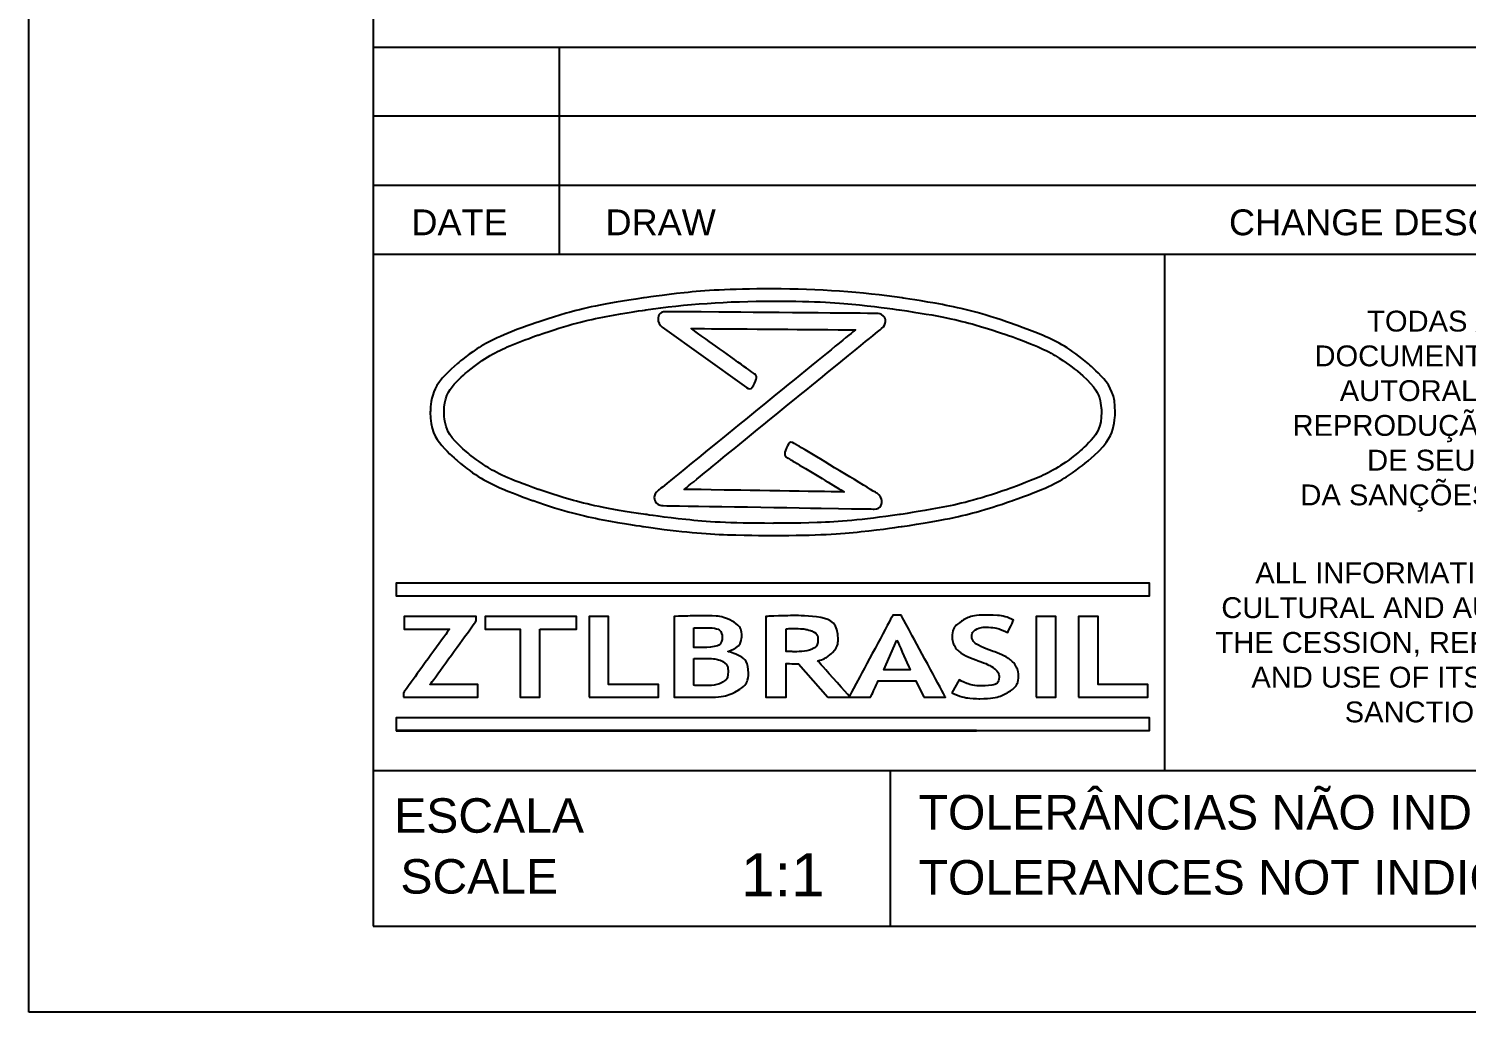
# Model space of a CAD drawing. Header units: millimetres. Extents: x 4187 to 4443, y 1230 to 1589.
# Drawn here: x 4186.7 to 4293.1, y 1230.3 to 1303.1 of the extents above; entities that cross this region are included whole.
import ezdxf
from ezdxf.enums import TextEntityAlignment as Align

# ---------------------------------------------------------------- set-up
doc = ezdxf.new("R2010")
doc.units = ezdxf.units.MM
doc.linetypes.add('ACAD_ISO02W100', pattern=[15, 12, -3])
doc.layers.add('AM_8', color=40, linetype='ACAD_ISO02W100', lineweight=35)
doc.layers.add('Camada 1', color=7, linetype='Continuous')
doc.styles.get("Standard").update_dxf_attribs({"font": 'arial.ttf'})

msp = doc.modelspace()

# ---------------------------------------------------------------- linework, layer by layer
at = {"color": 135, "lineweight": 25}
for p, q in [((4186.694, 1230.315), (4186.694, 1588.758)), ((4443.089, 1230.315), (4186.694, 1230.315))]:
    msp.add_line(p, q, dxfattribs=at)
for p, q in [((4212.206, 1582.38), (4212.206, 1236.693)), ((4212.206, 1301.749), (4436.711, 1301.749)), ((4212.206, 1301.749), (4212.206, 1236.693)), ((4212.206, 1301.749), (4374.523, 1301.749)), ((4225.987, 1286.442), (4225.987, 1301.749)), ((4374.523, 1296.646), (4212.206, 1296.646)), ((4212.206, 1291.544), (4374.523, 1291.544)), ((4212.206, 1286.442), (4347.419, 1286.442)), ((4270.798, 1286.442), (4270.798, 1248.174)), ((4347.419, 1248.174), (4212.206, 1248.174)), ((4250.474, 1248.174), (4250.474, 1236.693)), ((4212.206, 1236.693), (4436.711, 1236.693)), ((4212.206, 1236.693), (4436.711, 1236.693))]:
    msp.add_line(p, q)
at = {"layer": 'AM_8', "color": 0, "linetype": 'Continuous'}
msp.add_line((4213.895, 1251.159), (4256.889, 1251.159), dxfattribs=at)
at = {"layer": 'Camada 1'}
for points, knots in [([(4241.789, 1283.858), (4245.175, 1283.858), (4248.411, 1283.62), (4251.367, 1283.191), (4251.367, 1283.191), (4254.439, 1282.745), (4257.21, 1282.091), (4259.534, 1281.28), (4259.534, 1281.28), (4261.919, 1280.448), (4263.844, 1279.443), (4265.16, 1278.318), (4265.16, 1278.318), (4266.441, 1277.223), (4267.149, 1276.012), (4267.149, 1274.732), (4267.149, 1274.732), (4267.149, 1273.452), (4266.441, 1272.241), (4265.16, 1271.146), (4265.16, 1271.146), (4263.844, 1270.021), (4261.919, 1269.016), (4259.534, 1268.184), (4259.534, 1268.184), (4257.21, 1267.372), (4254.439, 1266.718), (4251.367, 1266.272), (4251.367, 1266.272), (4248.411, 1265.843), (4245.175, 1265.606), (4241.789, 1265.606), (4241.789, 1265.606), (4238.404, 1265.606), (4235.168, 1265.843), (4232.212, 1266.272), (4232.212, 1266.272), (4229.14, 1266.718), (4226.369, 1267.372), (4224.045, 1268.184), (4224.045, 1268.184), (4221.66, 1269.016), (4219.735, 1270.021), (4218.419, 1271.146), (4218.419, 1271.146), (4217.138, 1272.241), (4216.43, 1273.452), (4216.43, 1274.732), (4216.43, 1274.732), (4216.43, 1276.012), (4217.138, 1277.223), (4218.419, 1278.318), (4218.419, 1278.318), (4219.735, 1279.443), (4221.66, 1280.448), (4224.045, 1281.28), (4224.045, 1281.28), (4226.369, 1282.091), (4229.14, 1282.745), (4232.212, 1283.191), (4232.212, 1283.191), (4235.168, 1283.62), (4238.404, 1283.858), (4241.789, 1283.858)], [0, 0, 0, 0, 0.0588235, 0.0588235, 0.0588235, 0.0882353, 0.1176471, 0.1176471, 0.1176471, 0.1470588, 0.1764706, 0.1764706, 0.1764706, 0.2058824, 0.2352941, 0.2352941, 0.2352941, 0.2647059, 0.2941176, 0.2941176, 0.2941176, 0.3235294, 0.3529412, 0.3529412, 0.3529412, 0.3823529, 0.4117647, 0.4117647, 0.4117647, 0.4411765, 0.4705882, 0.4705882, 0.4705882, 0.5, 0.5294118, 0.5294118, 0.5294118, 0.5588235, 0.5882353, 0.5882353, 0.5882353, 0.6176471, 0.6470588, 0.6470588, 0.6470588, 0.6764706, 0.7058824, 0.7058824, 0.7058824, 0.7352941, 0.7647059, 0.7647059, 0.7647059, 0.7941176, 0.8235294, 0.8235294, 0.8235294, 0.8529412, 0.8823529, 0.8823529, 0.8823529, 0.9411765, 1, 1, 1, 1]), ([(4241.789, 1282.957), (4238.463, 1282.957), (4235.289, 1282.726), (4232.395, 1282.307), (4232.395, 1282.307), (4229.387, 1281.871), (4226.68, 1281.234), (4224.416, 1280.443), (4224.416, 1280.443), (4222.212, 1279.674), (4220.437, 1278.766), (4219.227, 1277.768), (4219.227, 1277.768), (4218.079, 1276.82), (4217.445, 1275.794), (4217.445, 1274.732), (4217.445, 1274.732), (4217.445, 1273.67), (4218.079, 1272.644), (4219.227, 1271.696), (4219.227, 1271.696), (4220.437, 1270.698), (4222.212, 1269.79), (4224.416, 1269.021), (4224.416, 1269.021), (4226.68, 1268.23), (4229.387, 1267.592), (4232.394, 1267.157), (4232.394, 1267.157), (4235.289, 1266.738), (4238.463, 1266.506), (4241.789, 1266.506), (4241.789, 1266.506), (4245.116, 1266.506), (4248.29, 1266.738), (4251.185, 1267.157), (4251.185, 1267.157), (4254.192, 1267.592), (4256.899, 1268.23), (4259.163, 1269.021), (4259.163, 1269.021), (4261.367, 1269.79), (4263.142, 1270.698), (4264.352, 1271.696), (4264.352, 1271.696), (4265.5, 1272.644), (4266.134, 1273.67), (4266.134, 1274.732), (4266.134, 1274.732), (4266.134, 1275.794), (4265.5, 1276.82), (4264.352, 1277.768), (4264.352, 1277.768), (4263.142, 1278.766), (4261.367, 1279.674), (4259.163, 1280.443), (4259.163, 1280.443), (4256.899, 1281.234), (4254.192, 1281.871), (4251.184, 1282.307), (4251.184, 1282.307), (4248.29, 1282.726), (4245.116, 1282.957), (4241.789, 1282.957)], [0, 0, 0, 0, 0.0588235, 0.0588235, 0.0588235, 0.0882353, 0.1176471, 0.1176471, 0.1176471, 0.1470588, 0.1764706, 0.1764706, 0.1764706, 0.2058824, 0.2352941, 0.2352941, 0.2352941, 0.2647059, 0.2941176, 0.2941176, 0.2941176, 0.3235294, 0.3529412, 0.3529412, 0.3529412, 0.3823529, 0.4117647, 0.4117647, 0.4117647, 0.4411765, 0.4705882, 0.4705882, 0.4705882, 0.5, 0.5294118, 0.5294118, 0.5294118, 0.5588235, 0.5882353, 0.5882353, 0.5882353, 0.6176471, 0.6470588, 0.6470588, 0.6470588, 0.6764706, 0.7058824, 0.7058824, 0.7058824, 0.7352941, 0.7647059, 0.7647059, 0.7647059, 0.7941176, 0.8235294, 0.8235294, 0.8235294, 0.8529412, 0.8823529, 0.8823529, 0.8823529, 0.9411765, 1, 1, 1, 1]), ([(4239.68, 1276.675), (4239.68, 1276.675), (4233.605, 1281.029), (4233.605, 1281.029), (4233.605, 1281.029), (4233.152, 1281.353), (4233.336, 1282.175), (4233.869, 1282.171), (4233.869, 1282.171), (4233.869, 1282.171), (4249.56, 1282.045), (4249.56, 1282.045), (4249.56, 1282.045), (4250.075, 1282.041), (4250.266, 1281.264), (4249.846, 1280.922), (4249.846, 1280.922), (4249.846, 1280.922), (4235.238, 1269.021), (4235.238, 1269.021), (4235.238, 1269.021), (4235.238, 1269.021), (4247.077, 1268.83), (4247.077, 1268.83), (4247.077, 1268.83), (4247.077, 1268.83), (4243.095, 1271.229), (4243.095, 1271.229), (4243.095, 1271.229), (4242.833, 1271.387), (4242.572, 1271.545), (4242.8, 1272.092), (4242.8, 1272.092), (4243.028, 1272.639), (4243.29, 1272.481), (4243.552, 1272.324), (4243.552, 1272.324), (4243.552, 1272.324), (4249.522, 1268.727), (4249.522, 1268.727), (4249.522, 1268.727), (4250.01, 1268.433), (4249.837, 1267.557), (4249.287, 1267.565), (4249.287, 1267.565), (4249.287, 1267.565), (4233.597, 1267.818), (4233.597, 1267.818), (4233.597, 1267.818), (4233.083, 1267.826), (4232.895, 1268.6), (4233.314, 1268.941), (4233.314, 1268.941), (4233.314, 1268.941), (4247.907, 1280.829), (4247.907, 1280.829), (4247.907, 1280.829), (4247.907, 1280.829), (4235.745, 1280.927), (4235.745, 1280.927), (4235.745, 1280.927), (4235.745, 1280.927), (4240.205, 1277.731), (4240.205, 1277.731), (4240.205, 1277.731), (4240.453, 1277.553), (4240.702, 1277.375), (4240.44, 1276.847), (4240.44, 1276.847), (4240.177, 1276.319), (4239.929, 1276.497), (4239.68, 1276.675)], [0, 0, 0, 0, 0.0526316, 0.0526316, 0.0526316, 0.0789474, 0.1052632, 0.1052632, 0.1052632, 0.1315789, 0.1578947, 0.1578947, 0.1578947, 0.1842105, 0.2105263, 0.2105263, 0.2105263, 0.2368421, 0.2631579, 0.2631579, 0.2631579, 0.2894737, 0.3157895, 0.3157895, 0.3157895, 0.3421053, 0.3684211, 0.3684211, 0.3684211, 0.3947368, 0.4210526, 0.4210526, 0.4210526, 0.4473684, 0.4736842, 0.4736842, 0.4736842, 0.5, 0.5263158, 0.5263158, 0.5263158, 0.5526316, 0.5789474, 0.5789474, 0.5789474, 0.6052632, 0.6315789, 0.6315789, 0.6315789, 0.6578947, 0.6842105, 0.6842105, 0.6842105, 0.7105263, 0.7368421, 0.7368421, 0.7368421, 0.7631579, 0.7894737, 0.7894737, 0.7894737, 0.8157895, 0.8421053, 0.8421053, 0.8421053, 0.8684211, 0.8947368, 0.8947368, 0.8947368, 0.9473684, 1, 1, 1, 1]), ([(4214.004, 1262.085), (4214.004, 1262.085), (4269.574, 1262.085), (4269.574, 1262.085), (4269.574, 1262.085), (4269.574, 1262.085), (4269.684, 1262.085), (4269.684, 1262.085), (4269.684, 1262.085), (4269.684, 1262.085), (4269.684, 1261.976), (4269.684, 1261.976), (4269.684, 1261.976), (4269.684, 1261.976), (4269.684, 1261.253), (4269.684, 1261.253), (4269.684, 1261.253), (4269.684, 1261.253), (4269.684, 1261.143), (4269.684, 1261.143), (4269.684, 1261.143), (4269.684, 1261.143), (4269.574, 1261.143), (4269.574, 1261.143), (4269.574, 1261.143), (4269.574, 1261.143), (4214.004, 1261.143), (4214.004, 1261.143), (4214.004, 1261.143), (4214.004, 1261.143), (4213.895, 1261.143), (4213.895, 1261.143), (4213.895, 1261.143), (4213.895, 1261.143), (4213.895, 1261.253), (4213.895, 1261.253), (4213.895, 1261.253), (4213.895, 1261.253), (4213.895, 1261.976), (4213.895, 1261.976), (4213.895, 1261.976), (4213.895, 1261.976), (4213.895, 1262.085), (4213.895, 1262.085), (4213.895, 1262.085), (4213.895, 1262.085), (4214.004, 1262.085), (4214.004, 1262.085)], [0, 0, 0, 0, 0.0769231, 0.0769231, 0.0769231, 0.1153846, 0.1538462, 0.1538462, 0.1538462, 0.1923077, 0.2307692, 0.2307692, 0.2307692, 0.2692308, 0.3076923, 0.3076923, 0.3076923, 0.3461538, 0.3846154, 0.3846154, 0.3846154, 0.4230769, 0.4615385, 0.4615385, 0.4615385, 0.5, 0.5384615, 0.5384615, 0.5384615, 0.5769231, 0.6153846, 0.6153846, 0.6153846, 0.6538462, 0.6923077, 0.6923077, 0.6923077, 0.7307692, 0.7692308, 0.7692308, 0.7692308, 0.8076923, 0.8461538, 0.8461538, 0.8461538, 0.9230769, 1, 1, 1, 1]), ([(4214.448, 1253.627), (4214.448, 1253.627), (4214.448, 1253.971), (4214.448, 1253.971), (4214.448, 1253.971), (4214.448, 1253.971), (4217.848, 1258.672), (4217.848, 1258.672), (4217.848, 1258.672), (4217.848, 1258.672), (4214.505, 1258.672), (4214.505, 1258.672), (4214.505, 1258.672), (4214.505, 1258.672), (4214.505, 1259.617), (4214.505, 1259.617), (4214.505, 1259.617), (4214.505, 1259.617), (4219.819, 1259.617), (4219.819, 1259.617), (4219.819, 1259.617), (4219.819, 1259.617), (4219.819, 1259.273), (4219.819, 1259.273), (4219.819, 1259.273), (4219.819, 1259.273), (4216.408, 1254.572), (4216.408, 1254.572), (4216.408, 1254.572), (4216.408, 1254.572), (4219.94, 1254.572), (4219.94, 1254.572), (4219.94, 1254.572), (4219.94, 1254.572), (4219.94, 1253.627), (4219.94, 1253.627), (4219.94, 1253.627), (4219.94, 1253.627), (4214.448, 1253.627), (4214.448, 1253.627)], [0, 0, 0, 0, 0.0909091, 0.0909091, 0.0909091, 0.1363636, 0.1818182, 0.1818182, 0.1818182, 0.2272727, 0.2727273, 0.2727273, 0.2727273, 0.3181818, 0.3636364, 0.3636364, 0.3636364, 0.4090909, 0.4545455, 0.4545455, 0.4545455, 0.5, 0.5454545, 0.5454545, 0.5454545, 0.5909091, 0.6363636, 0.6363636, 0.6363636, 0.6818182, 0.7272727, 0.7272727, 0.7272727, 0.7727273, 0.8181818, 0.8181818, 0.8181818, 0.9090909, 1, 1, 1, 1]), ([(4224.536, 1258.672), (4224.536, 1258.672), (4224.536, 1253.627), (4224.536, 1253.627), (4224.536, 1253.627), (4224.536, 1253.627), (4223.089, 1253.627), (4223.089, 1253.627), (4223.089, 1253.627), (4223.089, 1253.627), (4223.089, 1258.672), (4223.089, 1258.672), (4223.089, 1258.672), (4223.089, 1258.672), (4220.497, 1258.672), (4220.497, 1258.672), (4220.497, 1258.672), (4220.497, 1258.672), (4220.497, 1259.617), (4220.497, 1259.617), (4220.497, 1259.617), (4220.497, 1259.617), (4227.244, 1259.617), (4227.244, 1259.617), (4227.244, 1259.617), (4227.244, 1259.617), (4227.244, 1258.672), (4227.244, 1258.672), (4227.244, 1258.672), (4227.244, 1258.672), (4224.536, 1258.672), (4224.536, 1258.672)], [0, 0, 0, 0, 0.1111111, 0.1111111, 0.1111111, 0.1666667, 0.2222222, 0.2222222, 0.2222222, 0.2777778, 0.3333333, 0.3333333, 0.3333333, 0.3888889, 0.4444444, 0.4444444, 0.4444444, 0.5, 0.5555556, 0.5555556, 0.5555556, 0.6111111, 0.6666667, 0.6666667, 0.6666667, 0.7222222, 0.7777778, 0.7777778, 0.7777778, 0.8888889, 1, 1, 1, 1]), ([(4228.19, 1253.627), (4228.19, 1253.627), (4228.19, 1259.617), (4228.19, 1259.617), (4228.19, 1259.617), (4228.19, 1259.617), (4229.637, 1259.617), (4229.637, 1259.617), (4229.637, 1259.617), (4229.637, 1259.617), (4229.637, 1254.572), (4229.637, 1254.572), (4229.637, 1254.572), (4229.637, 1254.572), (4233.321, 1254.572), (4233.321, 1254.572), (4233.321, 1254.572), (4233.321, 1254.572), (4233.321, 1253.627), (4233.321, 1253.627), (4233.321, 1253.627), (4233.321, 1253.627), (4228.19, 1253.627), (4228.19, 1253.627)], [0, 0, 0, 0, 0.1428571, 0.1428571, 0.1428571, 0.2142857, 0.2857143, 0.2857143, 0.2857143, 0.3571429, 0.4285714, 0.4285714, 0.4285714, 0.5, 0.5714286, 0.5714286, 0.5714286, 0.6428571, 0.7142857, 0.7142857, 0.7142857, 0.8571429, 1, 1, 1, 1]), ([(4236.98, 1253.627), (4236.98, 1253.627), (4234.487, 1253.627), (4234.487, 1253.627), (4234.487, 1253.627), (4234.487, 1253.627), (4234.487, 1259.613), (4234.487, 1259.613), (4234.487, 1259.613), (4235.586, 1259.65), (4236.355, 1259.67), (4236.796, 1259.67), (4236.796, 1259.67), (4237.643, 1259.67), (4238.304, 1259.537), (4238.781, 1259.271), (4238.781, 1259.271), (4239.257, 1259.005), (4239.495, 1258.626), (4239.495, 1258.133), (4239.495, 1258.133), (4239.495, 1257.659), (4239.153, 1257.284), (4238.471, 1257.009), (4238.471, 1257.009), (4239.483, 1256.749), (4239.99, 1256.215), (4239.99, 1255.405), (4239.99, 1255.405), (4239.99, 1254.861), (4239.709, 1254.428), (4239.151, 1254.107), (4239.151, 1254.107), (4238.591, 1253.788), (4237.867, 1253.627), (4236.98, 1253.627)], [0, 0, 0, 0, 0.1, 0.1, 0.1, 0.15, 0.2, 0.2, 0.2, 0.25, 0.3, 0.3, 0.3, 0.35, 0.4, 0.4, 0.4, 0.45, 0.5, 0.5, 0.5, 0.55, 0.6, 0.6, 0.6, 0.65, 0.7, 0.7, 0.7, 0.75, 0.8, 0.8, 0.8, 0.9, 1, 1, 1, 1]), ([(4245.864, 1253.627), (4245.864, 1253.627), (4243.689, 1256.1), (4243.689, 1256.1), (4243.689, 1256.1), (4243.471, 1256.103), (4243.165, 1256.113), (4242.77, 1256.13), (4242.77, 1256.13), (4242.77, 1256.13), (4242.77, 1253.627), (4242.77, 1253.627), (4242.77, 1253.627), (4242.77, 1253.627), (4241.268, 1253.627), (4241.268, 1253.627), (4241.268, 1253.627), (4241.268, 1253.627), (4241.268, 1259.617), (4241.268, 1259.617), (4241.268, 1259.617), (4241.35, 1259.617), (4241.663, 1259.627), (4242.21, 1259.647), (4242.21, 1259.647), (4242.755, 1259.668), (4243.194, 1259.678), (4243.528, 1259.678), (4243.528, 1259.678), (4245.598, 1259.678), (4246.633, 1259.089), (4246.633, 1257.912), (4246.633, 1257.912), (4246.633, 1257.557), (4246.489, 1257.235), (4246.204, 1256.943), (4246.204, 1256.943), (4245.919, 1256.651), (4245.558, 1256.446), (4245.125, 1256.326), (4245.125, 1256.326), (4245.125, 1256.326), (4247.533, 1253.627), (4247.533, 1253.627), (4247.533, 1253.627), (4247.533, 1253.627), (4245.864, 1253.627), (4245.864, 1253.627)], [0, 0, 0, 0, 0.0769231, 0.0769231, 0.0769231, 0.1153846, 0.1538462, 0.1538462, 0.1538462, 0.1923077, 0.2307692, 0.2307692, 0.2307692, 0.2692308, 0.3076923, 0.3076923, 0.3076923, 0.3461538, 0.3846154, 0.3846154, 0.3846154, 0.4230769, 0.4615385, 0.4615385, 0.4615385, 0.5, 0.5384615, 0.5384615, 0.5384615, 0.5769231, 0.6153846, 0.6153846, 0.6153846, 0.6538462, 0.6923077, 0.6923077, 0.6923077, 0.7307692, 0.7692308, 0.7692308, 0.7692308, 0.8076923, 0.8461538, 0.8461538, 0.8461538, 0.9230769, 1, 1, 1, 1]), ([(4252.985, 1253.627), (4252.985, 1253.627), (4252.391, 1254.841), (4252.391, 1254.841), (4252.391, 1254.841), (4252.391, 1254.841), (4249.597, 1254.841), (4249.597, 1254.841), (4249.597, 1254.841), (4249.597, 1254.841), (4249.029, 1253.627), (4249.029, 1253.627), (4249.029, 1253.627), (4249.029, 1253.627), (4247.423, 1253.627), (4247.423, 1253.627), (4247.423, 1253.627), (4247.423, 1253.627), (4250.672, 1259.699), (4250.672, 1259.699), (4250.672, 1259.699), (4250.672, 1259.699), (4251.306, 1259.699), (4251.306, 1259.699), (4251.306, 1259.699), (4251.306, 1259.699), (4254.582, 1253.627), (4254.582, 1253.627), (4254.582, 1253.627), (4254.582, 1253.627), (4252.985, 1253.627), (4252.985, 1253.627)], [0, 0, 0, 0, 0.1111111, 0.1111111, 0.1111111, 0.1666667, 0.2222222, 0.2222222, 0.2222222, 0.2777778, 0.3333333, 0.3333333, 0.3333333, 0.3888889, 0.4444444, 0.4444444, 0.4444444, 0.5, 0.5555556, 0.5555556, 0.5555556, 0.6111111, 0.6666667, 0.6666667, 0.6666667, 0.7222222, 0.7777778, 0.7777778, 0.7777778, 0.8888889, 1, 1, 1, 1]), ([(4255.055, 1253.958), (4255.055, 1253.958), (4255.591, 1254.911), (4255.591, 1254.911), (4255.591, 1254.911), (4256.16, 1254.617), (4256.722, 1254.47), (4257.275, 1254.47), (4257.275, 1254.47), (4258.126, 1254.47), (4258.549, 1254.688), (4258.549, 1255.123), (4258.549, 1255.123), (4258.549, 1255.329), (4258.448, 1255.523), (4258.249, 1255.708), (4258.249, 1255.708), (4258.05, 1255.894), (4257.636, 1256.102), (4257.011, 1256.332), (4257.011, 1256.332), (4256.386, 1256.562), (4255.965, 1256.752), (4255.748, 1256.9), (4255.748, 1256.9), (4255.532, 1257.049), (4255.365, 1257.225), (4255.247, 1257.43), (4255.247, 1257.43), (4255.131, 1257.634), (4255.072, 1257.86), (4255.072, 1258.108), (4255.072, 1258.108), (4255.072, 1258.572), (4255.304, 1258.955), (4255.765, 1259.261), (4255.765, 1259.261), (4256.227, 1259.567), (4256.819, 1259.719), (4257.543, 1259.719), (4257.543, 1259.719), (4258.485, 1259.719), (4259.176, 1259.589), (4259.618, 1259.331), (4259.618, 1259.331), (4259.618, 1259.331), (4259.178, 1258.415), (4259.178, 1258.415), (4259.178, 1258.415), (4258.671, 1258.682), (4258.133, 1258.816), (4257.571, 1258.816), (4257.571, 1258.816), (4257.237, 1258.816), (4256.979, 1258.75), (4256.794, 1258.622), (4256.794, 1258.622), (4256.61, 1258.492), (4256.519, 1258.323), (4256.519, 1258.117), (4256.519, 1258.117), (4256.519, 1257.773), (4257.036, 1257.416), (4258.071, 1257.045), (4258.071, 1257.045), (4258.616, 1256.85), (4259.009, 1256.668), (4259.25, 1256.503), (4259.25, 1256.503), (4259.491, 1256.339), (4259.675, 1256.146), (4259.801, 1255.927), (4259.801, 1255.927), (4259.928, 1255.708), (4259.991, 1255.463), (4259.991, 1255.193), (4259.991, 1255.193), (4259.991, 1254.708), (4259.73, 1254.308), (4259.208, 1253.996), (4259.208, 1253.996), (4258.688, 1253.682), (4257.989, 1253.526), (4257.114, 1253.526), (4257.114, 1253.526), (4256.354, 1253.526), (4255.668, 1253.669), (4255.055, 1253.958)], [0, 0, 0, 0, 0.0434783, 0.0434783, 0.0434783, 0.0652174, 0.0869565, 0.0869565, 0.0869565, 0.1086957, 0.1304348, 0.1304348, 0.1304348, 0.1521739, 0.173913, 0.173913, 0.173913, 0.1956522, 0.2173913, 0.2173913, 0.2173913, 0.2391304, 0.2608696, 0.2608696, 0.2608696, 0.2826087, 0.3043478, 0.3043478, 0.3043478, 0.326087, 0.3478261, 0.3478261, 0.3478261, 0.3695652, 0.3913043, 0.3913043, 0.3913043, 0.4130435, 0.4347826, 0.4347826, 0.4347826, 0.4565217, 0.4782609, 0.4782609, 0.4782609, 0.5, 0.5217391, 0.5217391, 0.5217391, 0.5434783, 0.5652174, 0.5652174, 0.5652174, 0.5869565, 0.6086957, 0.6086957, 0.6086957, 0.6304348, 0.6521739, 0.6521739, 0.6521739, 0.673913, 0.6956522, 0.6956522, 0.6956522, 0.7173913, 0.7391304, 0.7391304, 0.7391304, 0.7608696, 0.7826087, 0.7826087, 0.7826087, 0.8043478, 0.826087, 0.826087, 0.826087, 0.8478261, 0.8695652, 0.8695652, 0.8695652, 0.8913043, 0.9130435, 0.9130435, 0.9130435, 0.9565217, 1, 1, 1, 1]), ([(4261.297, 1253.627), (4261.297, 1253.627), (4261.297, 1259.617), (4261.297, 1259.617), (4261.297, 1259.617), (4261.297, 1259.617), (4262.744, 1259.617), (4262.744, 1259.617), (4262.744, 1259.617), (4262.744, 1259.617), (4262.744, 1253.627), (4262.744, 1253.627), (4262.744, 1253.627), (4262.744, 1253.627), (4261.297, 1253.627), (4261.297, 1253.627)], [0, 0, 0, 0, 0.2, 0.2, 0.2, 0.3, 0.4, 0.4, 0.4, 0.5, 0.6, 0.6, 0.6, 0.8, 1, 1, 1, 1]), ([(4264.44, 1253.627), (4264.44, 1253.627), (4264.44, 1259.617), (4264.44, 1259.617), (4264.44, 1259.617), (4264.44, 1259.617), (4265.887, 1259.617), (4265.887, 1259.617), (4265.887, 1259.617), (4265.887, 1259.617), (4265.887, 1254.572), (4265.887, 1254.572), (4265.887, 1254.572), (4265.887, 1254.572), (4269.571, 1254.572), (4269.571, 1254.572), (4269.571, 1254.572), (4269.571, 1254.572), (4269.571, 1253.627), (4269.571, 1253.627), (4269.571, 1253.627), (4269.571, 1253.627), (4264.44, 1253.627), (4264.44, 1253.627)], [0, 0, 0, 0, 0.1428571, 0.1428571, 0.1428571, 0.2142857, 0.2857143, 0.2857143, 0.2857143, 0.3571429, 0.4285714, 0.4285714, 0.4285714, 0.5, 0.5714286, 0.5714286, 0.5714286, 0.6428571, 0.7142857, 0.7142857, 0.7142857, 0.8571429, 1, 1, 1, 1]), ([(4235.934, 1258.763), (4235.934, 1258.763), (4235.934, 1257.327), (4235.934, 1257.327), (4235.934, 1257.327), (4236.156, 1257.317), (4236.39, 1257.312), (4236.635, 1257.312), (4236.635, 1257.312), (4237.576, 1257.312), (4238.048, 1257.571), (4238.048, 1258.091), (4238.048, 1258.091), (4238.048, 1258.552), (4237.62, 1258.782), (4236.764, 1258.782), (4236.764, 1258.782), (4236.538, 1258.782), (4236.261, 1258.775), (4235.934, 1258.763)], [0, 0, 0, 0, 0.1666667, 0.1666667, 0.1666667, 0.25, 0.3333333, 0.3333333, 0.3333333, 0.4166667, 0.5, 0.5, 0.5, 0.5833333, 0.6666667, 0.6666667, 0.6666667, 0.8333333, 1, 1, 1, 1]), ([(4242.77, 1258.693), (4242.77, 1258.693), (4242.77, 1257.03), (4242.77, 1257.03), (4242.77, 1257.03), (4243.038, 1257.013), (4243.243, 1257.004), (4243.384, 1257.004), (4243.384, 1257.004), (4243.988, 1257.004), (4244.43, 1257.067), (4244.709, 1257.193), (4244.709, 1257.193), (4244.99, 1257.318), (4245.131, 1257.561), (4245.131, 1257.924), (4245.131, 1257.924), (4245.131, 1258.218), (4244.981, 1258.425), (4244.679, 1258.541), (4244.679, 1258.541), (4244.379, 1258.658), (4243.906, 1258.717), (4243.26, 1258.717), (4243.26, 1258.717), (4243.104, 1258.717), (4242.941, 1258.71), (4242.77, 1258.693)], [0, 0, 0, 0, 0.125, 0.125, 0.125, 0.1875, 0.25, 0.25, 0.25, 0.3125, 0.375, 0.375, 0.375, 0.4375, 0.5, 0.5, 0.5, 0.5625, 0.625, 0.625, 0.625, 0.6875, 0.75, 0.75, 0.75, 0.875, 1, 1, 1, 1]), ([(4250.989, 1257.867), (4250.989, 1257.867), (4250.009, 1255.655), (4250.009, 1255.655), (4250.009, 1255.655), (4250.009, 1255.655), (4251.967, 1255.655), (4251.967, 1255.655), (4251.967, 1255.655), (4251.967, 1255.655), (4250.989, 1257.867), (4250.989, 1257.867)], [0, 0, 0, 0, 0.25, 0.25, 0.25, 0.375, 0.5, 0.5, 0.5, 0.75, 1, 1, 1, 1]), ([(4235.934, 1256.498), (4235.934, 1256.498), (4235.934, 1254.519), (4235.934, 1254.519), (4235.934, 1254.519), (4236.226, 1254.5), (4236.464, 1254.49), (4236.646, 1254.49), (4236.646, 1254.49), (4237.292, 1254.49), (4237.761, 1254.571), (4238.051, 1254.731), (4238.051, 1254.731), (4238.342, 1254.892), (4238.488, 1255.16), (4238.488, 1255.532), (4238.488, 1255.532), (4238.488, 1255.873), (4238.353, 1256.121), (4238.082, 1256.276), (4238.082, 1256.276), (4237.81, 1256.432), (4237.337, 1256.509), (4236.663, 1256.509), (4236.663, 1256.509), (4236.523, 1256.509), (4236.279, 1256.506), (4235.934, 1256.498)], [0, 0, 0, 0, 0.125, 0.125, 0.125, 0.1875, 0.25, 0.25, 0.25, 0.3125, 0.375, 0.375, 0.375, 0.4375, 0.5, 0.5, 0.5, 0.5625, 0.625, 0.625, 0.625, 0.6875, 0.75, 0.75, 0.75, 0.875, 1, 1, 1, 1]), ([(4214.004, 1252.1), (4214.004, 1252.1), (4269.574, 1252.1), (4269.574, 1252.1), (4269.574, 1252.1), (4269.574, 1252.1), (4269.684, 1252.1), (4269.684, 1252.1), (4269.684, 1252.1), (4269.684, 1252.1), (4269.684, 1251.991), (4269.684, 1251.991), (4269.684, 1251.991), (4269.684, 1251.991), (4269.684, 1251.268), (4269.684, 1251.268), (4269.684, 1251.268), (4269.684, 1251.268), (4269.684, 1251.159), (4269.684, 1251.159), (4269.684, 1251.159), (4269.684, 1251.159), (4269.574, 1251.159), (4269.574, 1251.159), (4269.574, 1251.159), (4269.574, 1251.159), (4214.004, 1251.159), (4214.004, 1251.159), (4214.004, 1251.159), (4214.004, 1251.159), (4213.895, 1251.159), (4213.895, 1251.159), (4213.895, 1251.159), (4213.895, 1251.159), (4213.895, 1251.268), (4213.895, 1251.268), (4213.895, 1251.268), (4213.895, 1251.268), (4213.895, 1251.991), (4213.895, 1251.991), (4213.895, 1251.991), (4213.895, 1251.991), (4213.895, 1252.1), (4213.895, 1252.1), (4213.895, 1252.1), (4213.895, 1252.1), (4214.004, 1252.1), (4214.004, 1252.1)], [0, 0, 0, 0, 0.0769231, 0.0769231, 0.0769231, 0.1153846, 0.1538462, 0.1538462, 0.1538462, 0.1923077, 0.2307692, 0.2307692, 0.2307692, 0.2692308, 0.3076923, 0.3076923, 0.3076923, 0.3461538, 0.3846154, 0.3846154, 0.3846154, 0.4230769, 0.4615385, 0.4615385, 0.4615385, 0.5, 0.5384615, 0.5384615, 0.5384615, 0.5769231, 0.6153846, 0.6153846, 0.6153846, 0.6538462, 0.6923077, 0.6923077, 0.6923077, 0.7307692, 0.7692308, 0.7692308, 0.7692308, 0.8076923, 0.8461538, 0.8461538, 0.8461538, 0.9230769, 1, 1, 1, 1])]:
    msp.add_open_spline(points, degree=3, knots=knots, dxfattribs=at)

# ---------------------------------------------------------------- texts
for s, height, p in [('DATE', 1.9134, (4215.032, 1287.831)), ('DRAW', 1.9134, (4229.406, 1287.831)), ('CHANGE DESCRIPTION', 1.91339, (4275.574, 1287.831)), ('TOLERÂNCIAS NÃO INDICADAS CONF. DIN-7168:', 2.55119, (4252.587, 1243.842)), ('ESCALA', 2.5512, (4213.752, 1243.604)), ('SCALE', 2.5512, (4214.213, 1239.097)), ('TOLERANCES NOT INDICATED AS DIN-7168', 2.55119, (4252.587, 1239.027))]:
    msp.add_text(s, height=height).set_placement(p)
at = {"linetype": 'Continuous', "char_height": 1.54347, "attachment_point": 1}
for s, width, gutter_width, heights, insert in [('\\pi6.2156;TODAS AS INFORMAÇÕES CONTIDAS NESTE \\P\\pi2.3183;DOCUMENTO SÃO DE PROPRIEDADE CULTURAL E \\P\\pi4.1887;AUTORAL DA ZTL , SENDO VETADO A CESSÃO, \\P\\pi0.69218;REPRODUÇÃO, TRANSMISSÃO E DIVULGAÇÃO E USO \\P\\pi6.2117;DE SEU TEOR POR TERCEIROS, SOB PENA \\P\\pi1.2723;DA SANÇÕES PREVISTAS NA LEGISLAÇÃO VIGENTE.', 57.54943, 0, [38.504], (4279.589, 1282.246)), ('\\pi3.7933;ALL INFORMATION CONTAINED IN THIS DOCUMENT ARE OF \\P\\pi1.276;CULTURAL AND AUTHORIAL PROPERTY OF ZTL, BEING  VETOED \\P\\pi0.83957;THE CESSION, REPRODUCTION,TRANSMISSION AND SPREADING \\P\\pi3.5017;AND USE OF ITS TEXT FOR THIRD, UNDER PENALTY OF THE \\P\\pi10.414;SANCTIONS FORESEEN IN THE CURRENT LAW.', 70.26146, 12.5, [0], (4273.73, 1263.609))]:
    msp.add_mtext_dynamic_manual_height_columns(s, width=width, gutter_width=gutter_width, heights=heights, dxfattribs=dict(at, insert=insert))
msp.add_attdef('1:1', text='', height=3.189).set_placement((4242.534, 1240.492), align=Align.MIDDLE_CENTER)

doc.saveas('drawing.dxf')
